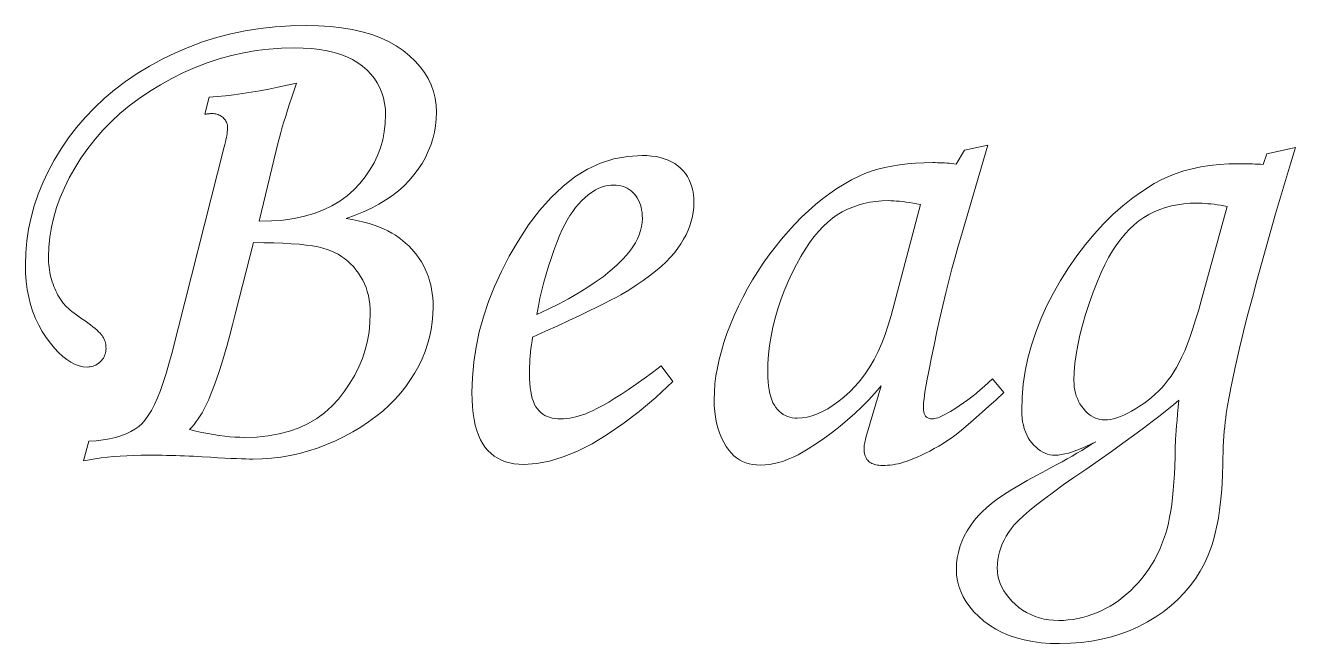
# Model space of a CAD drawing. Extents: x 271.3 to 348.6, y 599.8 to 618.
# Drawn here: x 271.29 to 304.84, y 599.84 to 616.16 of the extents above; entities that cross this region are included whole.
import ezdxf

# ---------------------------------------------------------------- set-up
doc = ezdxf.new("R2010")
doc.units = 0

msp = doc.modelspace()

# ---------------------------------------------------------------- linework, layer by layer
at = {"color": 7, "lineweight": 13}
for points in [[(276.024139, 613.816345), (276.136719, 614.266724), (276.352356, 614.283997), (276.571381, 614.305786), (276.793762, 614.332031), (277.019531, 614.362854), (277.248657, 614.398132), (277.481171, 614.437927), (277.717072, 614.482178), (277.95636, 614.531006), (278.199005, 614.58429), (278.445038, 614.64209), (278.381134, 614.452515), (278.320801, 614.270508), (278.264038, 614.095947), (278.210815, 613.928955), (278.161194, 613.769409), (278.115112, 613.617432), (278.072601, 613.4729), (278.033661, 613.335938), (277.998291, 613.206421), (277.966492, 613.084473), (277.459778, 610.991943), (277.783752, 611.000244), (278.091278, 611.025146), (278.382416, 611.066711), (278.657104, 611.124817), (278.915375, 611.199585), (279.157227, 611.290894), (279.38266, 611.398865), (279.591675, 611.523438), (279.784271, 611.664612), (279.960449, 611.822388), (280.120026, 611.991638), (280.262787, 612.167114), (280.388763, 612.348938), (280.497925, 612.536987), (280.590302, 612.731384), (280.665894, 612.932068), (280.72467, 613.139038), (280.766663, 613.352234), (280.79187, 613.571777), (280.800262, 613.797607), (280.79422, 613.953979), (280.776062, 614.104248), (280.745789, 614.248291), (280.70343, 614.386108), (280.648956, 614.517761), (280.582397, 614.643188), (280.503693, 614.762451), (280.412933, 614.875549), (280.310028, 614.982422), (280.195038, 615.08313), (280.068024, 615.175781), (279.929108, 615.258789), (279.77829, 615.33197), (279.615509, 615.395386), (279.440857, 615.449036), (279.254272, 615.492981), (279.055756, 615.5271), (278.845337, 615.551514), (278.622986, 615.566162), (278.388733, 615.571045), (278.050659, 615.562988), (277.715759, 615.538757), (277.384064, 615.498413), (277.055542, 615.441895), (276.730225, 615.369324), (276.408081, 615.280518), (276.089142, 615.175598), (275.773407, 615.054565), (275.460846, 614.917419), (275.151489, 614.764038), (274.850494, 614.597778), (274.563141, 614.42157), (274.289368, 614.235535), (274.029236, 614.039673), (273.782684, 613.833923), (273.549744, 613.618347), (273.330383, 613.392944), (273.124664, 613.157654), (272.932526, 612.912476), (272.754028, 612.657471), (272.590881, 612.397522), (272.444946, 612.137451), (272.316132, 611.877319), (272.204529, 611.617065), (272.110077, 611.35675), (272.032806, 611.096313), (271.972717, 610.835754), (271.929779, 610.575134), (271.904022, 610.314453), (271.895447, 610.053589), (271.896423, 609.982788), (271.899384, 609.913025), (271.904297, 609.844299), (271.911194, 609.776611), (271.920074, 609.709961), (271.930908, 609.644287), (271.943726, 609.579712), (271.958496, 609.516113), (271.97525, 609.453613), (271.993958, 609.39209), (272.014557, 609.331604), (272.036957, 609.272156), (272.061096, 609.213745), (272.087036, 609.156372), (272.114777, 609.100037), (272.144287, 609.044739), (272.175598, 608.990417), (272.208649, 608.937195), (272.24353, 608.884949), (272.280151, 608.833801), (272.305389, 608.802612), (272.33609, 608.769226), (272.372223, 608.733582), (272.413788, 608.695679), (272.460785, 608.655518), (272.513245, 608.613098), (272.571136, 608.56842), (272.634491, 608.521484), (272.703247, 608.472351), (272.777466, 608.420898), (272.860535, 608.362427), (272.937012, 608.307007), (273.006897, 608.2547), (273.070251, 608.205444), (273.127014, 608.159363), (273.177216, 608.116333), (273.220856, 608.076416), (273.257904, 608.039551), (273.288391, 608.005859), (273.312347, 607.97522), (273.33194, 607.945618), (273.349487, 607.914978), (273.36496, 607.883301), (273.378387, 607.850586), (273.38974, 607.816833), (273.399048, 607.782104), (273.40625, 607.746277), (273.411407, 607.709473), (273.41452, 607.67157), (273.415558, 607.63269), (273.414093, 607.593811), (273.409729, 607.555969), (273.402466, 607.519104), (273.392273, 607.483337), (273.379181, 607.448547), (273.36319, 607.414795), (273.344269, 607.382141), (273.322479, 607.350464), (273.297729, 607.319824), (273.270111, 607.290222), (273.240417, 607.262573), (273.209503, 607.237854), (273.177338, 607.216003), (273.143982, 607.197144), (273.109406, 607.181152), (273.073608, 607.16803), (273.036591, 607.157837), (272.998352, 607.150574), (272.958893, 607.14624), (272.918243, 607.144775), (272.811127, 607.152527), (272.703735, 607.175903), (272.596039, 607.214844), (272.488098, 607.269348), (272.379852, 607.339478), (272.271332, 607.425171), (272.162537, 607.526367), (272.053467, 607.643188), (271.944092, 607.775635), (271.834442, 607.923584), (271.730164, 608.083008), (271.636841, 608.249756), (271.554504, 608.423828), (271.483124, 608.605225), (271.42276, 608.793884), (271.373352, 608.989929), (271.33493, 609.193237), (271.307495, 609.403931), (271.291016, 609.621887), (271.285522, 609.847168), (271.294952, 610.161499), (271.323242, 610.473816), (271.370392, 610.78418), (271.436401, 611.092529), (271.521271, 611.398926), (271.625, 611.703369), (271.74762, 612.005859), (271.889069, 612.306396), (272.049377, 612.604919), (272.228546, 612.901489), (272.424988, 613.191162), (272.637115, 613.469177), (272.864899, 613.735413), (273.108337, 613.989929), (273.367462, 614.232727), (273.642242, 614.463806), (273.932709, 614.683167), (274.238861, 614.890747), (274.560638, 615.086609), (274.898132, 615.270752), (275.246918, 615.440125), (275.602631, 615.591675), (275.965302, 615.725403), (276.3349, 615.841309), (276.711456, 615.939331), (277.094971, 616.019592), (277.485413, 616.08197), (277.882782, 616.126526), (278.287109, 616.153259), (278.698395, 616.16217), (279.028076, 616.155518), (279.341522, 616.135559), (279.638733, 616.102234), (279.919739, 616.055603), (280.184479, 615.995667), (280.433014, 615.922363), (280.665283, 615.835754), (280.881348, 615.73584), (281.081146, 615.622559), (281.26474, 615.495972), (281.431427, 615.359802), (281.580597, 615.217834), (281.712189, 615.070068), (281.826233, 614.916443), (281.92276, 614.757019), (282.001709, 614.591797), (282.063141, 614.420715), (282.106995, 614.243835), (282.133331, 614.061157), (282.14209, 613.87262), (282.136169, 613.692261), (282.118439, 613.515137), (282.088898, 613.341309), (282.047516, 613.170776), (281.994293, 613.00354), (281.929291, 612.839539), (281.852417, 612.678833), (281.763763, 612.521423), (281.663269, 612.36731), (281.550934, 612.216492), (281.426605, 612.07074), (281.29007, 611.931763), (281.141357, 611.799744), (280.980438, 611.6745), (280.807312, 611.556152), (280.621979, 611.44458), (280.424469, 611.339905), (280.214752, 611.242126), (279.992828, 611.151123), (279.758728, 611.067017), (279.92038, 611.03894), (280.075134, 611.007141), (280.2229, 610.971741), (280.363739, 610.932617), (280.49765, 610.889893), (280.624603, 610.843506), (280.744629, 610.793457), (280.857697, 610.739746), (280.963806, 610.682373), (281.062988, 610.621277), (281.156494, 610.556824), (281.245605, 610.489014), (281.330292, 610.417908), (281.410553, 610.343567), (281.48642, 610.26593), (281.557892, 610.184998), (281.624939, 610.100769), (281.687561, 610.013245), (281.745789, 609.922485), (281.799591, 609.82843), (281.848633, 609.731323), (281.892487, 609.631348), (281.931213, 609.528625), (281.964752, 609.423035), (281.993134, 609.314697), (282.016357, 609.203491), (282.034424, 609.089478), (282.047333, 608.972656), (282.055054, 608.853027), (282.057648, 608.73053), (282.051697, 608.528931), (282.033813, 608.329529), (282.004028, 608.132202), (281.962311, 607.937073), (281.908691, 607.744141), (281.84314, 607.553345), (281.765686, 607.364685), (281.6763, 607.178162), (281.575012, 606.993835), (281.461792, 606.811646), (281.337006, 606.633667), (281.200928, 606.461853), (281.053619, 606.296204), (280.89505, 606.13678), (280.725189, 605.983582), (280.544098, 605.836548), (280.351746, 605.695679), (280.148132, 605.561035), (279.933258, 605.432556), (279.707092, 605.310303), (279.474365, 605.197083), (279.239624, 605.095825), (279.00293, 605.006409), (278.764252, 604.928955), (278.523621, 604.863403), (278.281006, 604.809814), (278.036438, 604.768066), (277.789886, 604.738281), (277.541382, 604.720459), (277.290894, 604.714478), (277.209351, 604.71521), (277.111084, 604.717468), (276.996155, 604.721252), (276.864502, 604.726501), (276.716156, 604.733215), (276.551086, 604.741516), (276.369354, 604.751282), (276.170898, 604.762512), (275.955719, 604.775269), (275.723846, 604.789551), (275.608826, 604.794861), (275.492645, 604.799683), (275.375366, 604.803894), (275.256958, 604.807556), (275.13739, 604.810669), (275.016724, 604.813171), (274.894928, 604.815125), (274.772003, 604.816589), (274.647949, 604.817383), (274.522797, 604.817688), (274.333527, 604.816162), (274.14859, 604.811707), (273.967957, 604.804199), (273.791626, 604.79364), (273.619629, 604.780151), (273.451965, 604.763611), (273.288605, 604.744141), (273.129547, 604.721619), (272.974823, 604.696106), (272.824402, 604.667542), (272.965149, 605.183655), (273.156525, 605.198486), (273.336548, 605.220581), (273.505219, 605.249939), (273.662506, 605.286499), (273.808472, 605.330261), (273.943085, 605.381226), (274.066345, 605.439453), (274.178223, 605.504944), (274.278778, 605.577576), (274.36795, 605.657471), (274.450958, 605.751099), (274.532928, 605.864868), (274.613861, 605.99884), (274.693756, 606.152954), (274.772614, 606.327209), (274.850464, 606.521729), (274.927246, 606.736328), (275.003021, 606.971191), (275.077759, 607.226196), (275.151489, 607.501343), (276.540222, 612.953064), (276.556274, 613.020813), (276.570618, 613.085205), (276.583282, 613.146179), (276.594269, 613.203796), (276.603546, 613.258057), (276.611145, 613.308899), (276.617065, 613.356384), (276.621277, 613.400452), (276.62381, 613.441223), (276.624664, 613.478516), (276.623505, 613.506348), (276.619965, 613.533508), (276.614105, 613.560059), (276.605896, 613.585876), (276.595337, 613.611084), (276.582428, 613.63562), (276.5672, 613.659485), (276.549591, 613.682739), (276.529663, 613.705322), (276.507385, 613.727234), (276.483307, 613.747681), (276.458008, 613.766052), (276.431519, 613.782227), (276.403778, 613.796265), (276.374817, 613.808167), (276.344666, 613.817871), (276.313263, 613.825378), (276.28067, 613.830811), (276.246857, 613.834045), (276.211792, 613.835083), (276.196411, 613.8349), (276.180267, 613.834351), (276.163391, 613.833435), (276.145752, 613.832092), (276.12735, 613.830444), (276.108215, 613.828369), (276.088318, 613.825928), (276.067657, 613.82312), (276.046265, 613.819885)], [(288.081757, 607.172913), (288.391418, 606.760071), (287.938202, 606.344666), (287.498108, 605.972961), (287.071167, 605.64502), (286.657379, 605.360779), (286.256714, 605.1203), (285.869171, 604.923523), (285.494781, 604.770508), (285.133514, 604.661194), (284.7854, 604.595581), (284.450409, 604.57373), (284.320313, 604.578247), (284.196472, 604.591736), (284.078949, 604.614258), (283.967712, 604.645813), (283.862762, 604.68634), (283.764099, 604.73584), (283.671722, 604.794434), (283.585632, 604.862), (283.505829, 604.938538), (283.432312, 605.024109), (283.365448, 605.119629), (283.305634, 605.226074), (283.252838, 605.343323), (283.207092, 605.471497), (283.168396, 605.610596), (283.136719, 605.760559), (283.112091, 605.921387), (283.094513, 606.093079), (283.083954, 606.275696), (283.080414, 606.469177), (283.092621, 606.870605), (283.129211, 607.271606), (283.190216, 607.672302), (283.275604, 608.072571), (283.385376, 608.472534), (283.519562, 608.87207), (283.678162, 609.27124), (283.861115, 609.670044), (284.068512, 610.06842), (284.300262, 610.466492), (284.57962, 610.896118), (284.869659, 611.280579), (285.17038, 611.619812), (285.481812, 611.913757), (285.803955, 612.162537), (286.13678, 612.366028), (286.480316, 612.524353), (286.834534, 612.63739), (287.199463, 612.705261), (287.575073, 612.727905), (287.70517, 612.724548), (287.828979, 612.714539), (287.946503, 612.697876), (288.057739, 612.674561), (288.162689, 612.644592), (288.261353, 612.607971), (288.35376, 612.564636), (288.43985, 612.514709), (288.519653, 612.458069), (288.59317, 612.394775), (288.660034, 612.325684), (288.719849, 612.251587), (288.772614, 612.172546), (288.818359, 612.088501), (288.857056, 611.999512), (288.888733, 611.905518), (288.913361, 611.80658), (288.930969, 611.702637), (288.941528, 611.59375), (288.945038, 611.479858), (288.940826, 611.358093), (288.928162, 611.236694), (288.907043, 611.115601), (288.877472, 610.994934), (288.839478, 610.874634), (288.79303, 610.754761), (288.738129, 610.635193), (288.674805, 610.516052), (288.603027, 610.397217), (288.522797, 610.278809), (288.431671, 610.160095), (288.32724, 610.040466), (288.209473, 609.919922), (288.0784, 609.798401), (287.93399, 609.675903), (287.776245, 609.552551), (287.605194, 609.428223), (287.420807, 609.302917), (287.223083, 609.176758), (287.012054, 609.049561), (286.890839, 608.982666), (286.744812, 608.905823), (286.574036, 608.819031), (286.37851, 608.72229), (286.158173, 608.615601), (285.913086, 608.498962), (285.643219, 608.372375), (285.348572, 608.23584), (285.029175, 608.089417), (284.684998, 607.932983), (284.668945, 607.832092), (284.654572, 607.732178), (284.641907, 607.633179), (284.630951, 607.535095), (284.621643, 607.437988), (284.614044, 607.341797), (284.608124, 607.246582), (284.603912, 607.152283), (284.601379, 607.058899), (284.600525, 606.966492), (284.602661, 606.83728), (284.608978, 606.716125), (284.619537, 606.603088), (284.634308, 606.498047), (284.65332, 606.401123), (284.676544, 606.312256), (284.703979, 606.231506), (284.735657, 606.158752), (284.771545, 606.094116), (284.811676, 606.037537), (284.855804, 605.98761), (284.903809, 605.942932), (284.955658, 605.903503), (285.011353, 605.869385), (285.070862, 605.840454), (285.134277, 605.816833), (285.201508, 605.798462), (285.272583, 605.785278), (285.347504, 605.777405), (285.42627, 605.77478), (285.503967, 605.776978), (285.58316, 605.783447), (285.663849, 605.794189), (285.746063, 605.809326), (285.829773, 605.828735), (285.914948, 605.852478), (286.001648, 605.880554), (286.089874, 605.912903), (286.179565, 605.949585), (286.270782, 605.990601), (286.40036, 606.05481), (286.541382, 606.130981), (286.693878, 606.219177), (286.857788, 606.319397), (287.033173, 606.431641), (287.220001, 606.555847), (287.418274, 606.692139), (287.627991, 606.840393), (287.849152, 607.00061)], [(296.095184, 612.868652), (296.714478, 613), (296.010712, 610.625977), (295.926758, 610.338318), (295.843689, 610.041992), (295.761597, 609.737), (295.68042, 609.423401), (295.600189, 609.101196), (295.520905, 608.770325), (295.442566, 608.430847), (295.365143, 608.082703), (295.288666, 607.725952), (295.213135, 607.360596), (295.17392, 607.166931), (295.138824, 606.987488), (295.107849, 606.822327), (295.081024, 606.671448), (295.058319, 606.534851), (295.039734, 606.412476), (295.025269, 606.304382), (295.014954, 606.210571), (295.008759, 606.130981), (295.006714, 606.065674), (295.009033, 606.010437), (295.016083, 605.960938), (295.027802, 605.917297), (295.04425, 605.879517), (295.065338, 605.847534), (295.091156, 605.82135), (295.121643, 605.800964), (295.15683, 605.786438), (295.196716, 605.77771), (295.241272, 605.77478), (295.273102, 605.776733), (295.308472, 605.782654), (295.347412, 605.792542), (295.389923, 605.806335), (295.436005, 605.824036), (295.485626, 605.845703), (295.538818, 605.871338), (295.595612, 605.900879), (295.655945, 605.934387), (295.719849, 605.971863), (295.835724, 606.042969), (295.950684, 606.117493), (296.064667, 606.195374), (296.177734, 606.276611), (296.289886, 606.361267), (296.401062, 606.44928), (296.511322, 606.540649), (296.620636, 606.635437), (296.729034, 606.733582), (296.836456, 606.835144), (297.136719, 606.469177), (296.930481, 606.281677), (296.739624, 606.109619), (296.564148, 605.952881), (296.404083, 605.811584), (296.259369, 605.685669), (296.130066, 605.575134), (296.016174, 605.47998), (295.917633, 605.400208), (295.834503, 605.335815), (295.766754, 605.286865), (295.647217, 605.206421), (295.528809, 605.130371), (295.411499, 605.058533), (295.295349, 604.991089), (295.180298, 604.927917), (295.066376, 604.86908), (294.953583, 604.814575), (294.841919, 604.764404), (294.731384, 604.718506), (294.621979, 604.676941), (294.550842, 604.651978), (294.480103, 604.629639), (294.409729, 604.609924), (294.339722, 604.592834), (294.270111, 604.57843), (294.200867, 604.566589), (294.131989, 604.557373), (294.063477, 604.550842), (293.995361, 604.546875), (293.927612, 604.545593), (293.880035, 604.546692), (293.8349, 604.550049), (293.792206, 604.555725), (293.751953, 604.563599), (293.714142, 604.57373), (293.678772, 604.586121), (293.645844, 604.600769), (293.615326, 604.617615), (293.58728, 604.63678), (293.561646, 604.658142), (293.538483, 604.681702), (293.517761, 604.707336), (293.499451, 604.735046), (293.483582, 604.764771), (293.470184, 604.79657), (293.459198, 604.830444), (293.450653, 604.866394), (293.44455, 604.904419), (293.440887, 604.944458), (293.439667, 604.986572), (293.44043, 605.015747), (293.442688, 605.046997), (293.446442, 605.080322), (293.451691, 605.115723), (293.458435, 605.153137), (293.466705, 605.192627), (293.476471, 605.234192), (293.487732, 605.277832), (293.500488, 605.323547), (293.51474, 605.371277), (293.890076, 606.647461), (293.725586, 606.456848), (293.554901, 606.271729), (293.378021, 606.092041), (293.194946, 605.917786), (293.005707, 605.748962), (292.810242, 605.585632), (292.608582, 605.427673), (292.400757, 605.275208), (292.186707, 605.128174), (291.966492, 604.986572), (291.830627, 604.904602), (291.696991, 604.831177), (291.565643, 604.766479), (291.436523, 604.710327), (291.309662, 604.662842), (291.185028, 604.624023), (291.062683, 604.593811), (290.942566, 604.572205), (290.824707, 604.559265), (290.709106, 604.554932), (290.602814, 604.558777), (290.501556, 604.570313), (290.405365, 604.5896), (290.31427, 604.616516), (290.22821, 604.651123), (290.147247, 604.693481), (290.07132, 604.743469), (290.000488, 604.801147), (289.934692, 604.866577), (289.873993, 604.939697), (289.799103, 605.046082), (289.732117, 605.158875), (289.673004, 605.278015), (289.621765, 605.403564), (289.57843, 605.535522), (289.542938, 605.673828), (289.51535, 605.818542), (289.495667, 605.969604), (289.483826, 606.127014), (289.479889, 606.290894), (289.485199, 606.492065), (289.501099, 606.697754), (289.527618, 606.907959), (289.564728, 607.12262), (289.612427, 607.341797), (289.670746, 607.565491), (289.739685, 607.793701), (289.819183, 608.026428), (289.909332, 608.263611), (290.01004, 608.505371), (290.11969, 608.74707), (290.236572, 608.984253), (290.360657, 609.21698), (290.491974, 609.44519), (290.630524, 609.668884), (290.776306, 609.888062), (290.929291, 610.102783), (291.089508, 610.312988), (291.256958, 610.518677), (291.431641, 610.719849), (291.61087, 610.913513), (291.791962, 611.09668), (291.974945, 611.269348), (292.15979, 611.431458), (292.346527, 611.58313), (292.535126, 611.724243), (292.725586, 611.854858), (292.917969, 611.974976), (293.112183, 612.084534), (293.308319, 612.183655), (293.46463, 612.251404), (293.629608, 612.312012), (293.803192, 612.365479), (293.985413, 612.411865), (294.17627, 612.45105), (294.375763, 612.483154), (294.583893, 612.508118), (294.800629, 612.52594), (295.026031, 612.536621), (295.26004, 612.540222), (295.32019, 612.539856), (295.380524, 612.538696), (295.441071, 612.536804), (295.50177, 612.53418), (295.562653, 612.530823), (295.623749, 612.526672), (295.685028, 612.52179), (295.74649, 612.516174), (295.808136, 612.509827), (295.869965, 612.502686)], [(304.080444, 612.77478), (304.840485, 612.943665), (304.70462, 612.504456), (304.570984, 612.065063), (304.439636, 611.625427), (304.310516, 611.185608), (304.183655, 610.745667), (304.059021, 610.305481), (303.936676, 609.865112), (303.816559, 609.424561), (303.6987, 608.983826), (303.583099, 608.542908), (303.503052, 608.232849), (303.428101, 607.93335), (303.358185, 607.644348), (303.293335, 607.365845), (303.233582, 607.097839), (303.178864, 606.840393), (303.129242, 606.593384), (303.084656, 606.356934), (303.045166, 606.130981), (303.010712, 605.915527), (302.994568, 605.807617), (302.97995, 605.694092), (302.966797, 605.574951), (302.95517, 605.450134), (302.945038, 605.319702), (302.936401, 605.183655), (302.92926, 605.041931), (302.923645, 604.894653), (302.919525, 604.741699), (302.916901, 604.58313), (302.910522, 604.318115), (302.898865, 604.06366), (302.881989, 603.819702), (302.859833, 603.586243), (302.832428, 603.363281), (302.799774, 603.150818), (302.761871, 602.948914), (302.718719, 602.757446), (302.670288, 602.576538), (302.616608, 602.406189), (302.531006, 602.17981), (302.431763, 601.962524), (302.318939, 601.754211), (302.192505, 601.554871), (302.052429, 601.364624), (301.898804, 601.183289), (301.731537, 601.011047), (301.550659, 600.847778), (301.356201, 600.693481), (301.148132, 600.548279), (300.92926, 600.414551), (300.702423, 600.294922), (300.46759, 600.189331), (300.224792, 600.097839), (299.97403, 600.020447), (299.715271, 599.957092), (299.448547, 599.907837), (299.173859, 599.87262), (298.891174, 599.851563), (298.600525, 599.844482), (298.35257, 599.850464), (298.115417, 599.868347), (297.889038, 599.898132), (297.673462, 599.939819), (297.468658, 599.993469), (297.274658, 600.059021), (297.091461, 600.136475), (296.919037, 600.22583), (296.757416, 600.327148), (296.606567, 600.440369), (296.468384, 600.561218), (296.344788, 600.685608), (296.235687, 600.813477), (296.141144, 600.944763), (296.061157, 601.07959), (295.995697, 601.217834), (295.944794, 601.359558), (295.908447, 601.504822), (295.886627, 601.653442), (295.879364, 601.805603), (295.885162, 601.956604), (295.902618, 602.10553), (295.931702, 602.25238), (295.972443, 602.397156), (296.024811, 602.539856), (296.088806, 602.680542), (296.164429, 602.819092), (296.251678, 602.955627), (296.350586, 603.090088), (296.461121, 603.222534), (296.556824, 603.324036), (296.671326, 603.429688), (296.804565, 603.53949), (296.956573, 603.653381), (297.12735, 603.771423), (297.316895, 603.893616), (297.525208, 604.019897), (297.752289, 604.15033), (297.998108, 604.284912), (298.262726, 604.423584), (298.400757, 604.496948), (298.537109, 604.57074), (298.671753, 604.644836), (298.804718, 604.71936), (298.936005, 604.79425), (299.065582, 604.869507), (299.193481, 604.945129), (299.319672, 605.021118), (299.444183, 605.097473), (299.567017, 605.174255), (299.431244, 605.106506), (299.301666, 605.045898), (299.178284, 604.992432), (299.061066, 604.946045), (298.950073, 604.90686), (298.845245, 604.874756), (298.746643, 604.849792), (298.654205, 604.83197), (298.567963, 604.821228), (298.487946, 604.817688), (298.419312, 604.820923), (298.352264, 604.830627), (298.286804, 604.846802), (298.222961, 604.869507), (298.160675, 604.898621), (298.100037, 604.934204), (298.040955, 604.976318), (297.98349, 605.024902), (297.927612, 605.079895), (297.873322, 605.141418), (297.82251, 605.208252), (297.777039, 605.279358), (297.736938, 605.354675), (297.702179, 605.434204), (297.67276, 605.517944), (297.648682, 605.605896), (297.629974, 605.698059), (297.616577, 605.794495), (297.608582, 605.895142), (297.605896, 606), (297.61618, 606.345093), (297.647003, 606.689697), (297.698364, 607.033813), (297.770294, 607.377502), (297.862762, 607.720642), (297.9758, 608.063416), (298.109375, 608.40564), (298.263489, 608.747437), (298.438171, 609.088745), (298.633362, 609.429626), (298.843048, 609.761719), (299.061066, 610.076904), (299.287445, 610.375061), (299.522156, 610.656189), (299.765259, 610.92041), (300.016663, 611.167603), (300.276459, 611.397827), (300.544586, 611.611084), (300.821075, 611.807312), (301.105896, 611.986572), (301.288696, 612.086426), (301.480469, 612.175781), (301.681274, 612.254578), (301.891113, 612.322876), (302.109924, 612.380676), (302.337738, 612.427979), (302.574585, 612.464783), (302.820435, 612.491028), (303.075287, 612.506775), (303.339142, 612.512085), (303.392914, 612.511841), (303.449097, 612.511292), (303.507751, 612.510376), (303.568848, 612.509033), (303.632385, 612.507385), (303.698334, 612.50531), (303.766754, 612.502869), (303.837585, 612.500061), (303.910858, 612.496826), (303.986603, 612.493286)], [(284.797577, 608.533508), (285.092224, 608.669678), (285.371857, 608.807861), (285.636475, 608.948181), (285.886047, 609.090515), (286.120636, 609.234924), (286.34021, 609.381409), (286.544769, 609.529907), (286.734314, 609.680542), (286.908844, 609.833191), (287.068359, 609.987915), (287.166412, 610.09668), (287.25415, 610.205261), (287.331573, 610.313599), (287.398651, 610.421814), (287.455444, 610.529846), (287.501862, 610.637634), (287.537994, 610.745239), (287.563812, 610.852722), (287.579285, 610.959961), (287.584442, 611.067017), (287.582336, 611.146057), (287.576019, 611.221863), (287.56546, 611.294312), (287.550659, 611.363525), (287.531677, 611.429443), (287.508453, 611.492065), (287.480988, 611.551453), (287.449341, 611.607483), (287.413452, 611.660278), (287.373322, 611.709778), (287.329834, 611.755249), (287.283813, 611.795898), (287.23526, 611.831787), (287.184143, 611.862915), (287.130524, 611.889221), (287.074371, 611.910767), (287.015686, 611.92749), (286.954437, 611.939453), (286.890686, 611.946655), (286.824402, 611.949036), (286.755157, 611.946411), (286.686279, 611.938538), (286.617767, 611.925415), (286.549652, 611.907043), (286.481903, 611.883362), (286.41452, 611.854492), (286.347534, 611.820313), (286.280914, 611.780884), (286.214661, 611.736267), (286.148804, 611.68634), (286.062012, 611.613342), (285.978027, 611.533203), (285.896851, 611.445923), (285.818512, 611.351501), (285.74295, 611.25), (285.670227, 611.141357), (285.600342, 611.025513), (285.533234, 610.902649), (285.468964, 610.772583), (285.407501, 610.635376), (285.3237, 610.428589), (285.244995, 610.221008), (285.171326, 610.012695), (285.102722, 609.80365), (285.039215, 609.593811), (284.980743, 609.38324), (284.927368, 609.171936), (284.879028, 608.9599), (284.835785, 608.74707)], [(294.931641, 611.432983), (294.831879, 611.452576), (294.735321, 611.470154), (294.641968, 611.485596), (294.551788, 611.499023), (294.464813, 611.510376), (294.381012, 611.519653), (294.300415, 611.526917), (294.222992, 611.532043), (294.148773, 611.535156), (294.077759, 611.536194), (293.911011, 611.531555), (293.748566, 611.517578), (293.590454, 611.494385), (293.436676, 611.461853), (293.287201, 611.420044), (293.142029, 611.368958), (293.00119, 611.308594), (292.864655, 611.238892), (292.732452, 611.159973), (292.604553, 611.071716), (292.479706, 610.971375), (292.356659, 610.856262), (292.235382, 610.726318), (292.115875, 610.581543), (291.998169, 610.421936), (291.882233, 610.247498), (291.768066, 610.058228), (291.655701, 609.854126), (291.545135, 609.635193), (291.43634, 609.401489), (291.333801, 609.160339), (291.242096, 608.919373), (291.161163, 608.678406), (291.091003, 608.437622), (291.031677, 608.196899), (290.983093, 607.956238), (290.945343, 607.715698), (290.918365, 607.47522), (290.902191, 607.234863), (290.89679, 606.994629), (290.898926, 606.870605), (290.905426, 606.753662), (290.916199, 606.64386), (290.931305, 606.541199), (290.950745, 606.445679), (290.974487, 606.3573), (291.002533, 606.276062), (291.034912, 606.201904), (291.071594, 606.134949), (291.11261, 606.075073), (291.157074, 606.021545), (291.204193, 605.973694), (291.253906, 605.931519), (291.306274, 605.894897), (291.361267, 605.863953), (291.418884, 605.838623), (291.479126, 605.818909), (291.541992, 605.80481), (291.607483, 605.796387), (291.675598, 605.793579), (291.80603, 605.800537), (291.938324, 605.821533), (292.07251, 605.856445), (292.208588, 605.905396), (292.346527, 605.968323), (292.486328, 606.045227), (292.628021, 606.136108), (292.771576, 606.240967), (292.917023, 606.359802), (293.064331, 606.492615), (293.208649, 606.63855), (293.345093, 606.796814), (293.473633, 606.967346), (293.594299, 607.150208), (293.707092, 607.345337), (293.812012, 607.552734), (293.909027, 607.772461), (293.998169, 608.004456), (294.079437, 608.248779), (294.152802, 608.505371)], [(303.02948, 611.386047), (302.94043, 611.4021), (302.853455, 611.416443), (302.768524, 611.429138), (302.685669, 611.440125), (302.604889, 611.449402), (302.526154, 611.45697), (302.449493, 611.462891), (302.374908, 611.467102), (302.302368, 611.469666), (302.231903, 611.47052), (302.056152, 611.46582), (301.885468, 611.451721), (301.719849, 611.428284), (301.559296, 611.395447), (301.403809, 611.35321), (301.253418, 611.301575), (301.108063, 611.240601), (300.967773, 611.170227), (300.83255, 611.090454), (300.702423, 611.001343), (300.57666, 610.901123), (300.454681, 610.788147), (300.336456, 610.662415), (300.221985, 610.523926), (300.111267, 610.37262), (300.004303, 610.208618), (299.901062, 610.03186), (299.801605, 609.842285), (299.705902, 609.640015), (299.613953, 609.424927), (299.494476, 609.116516), (299.387604, 608.817993), (299.293304, 608.52948), (299.211578, 608.250854), (299.142426, 607.982239), (299.085846, 607.723511), (299.04184, 607.474792), (299.010406, 607.235962), (298.991547, 607.007141), (298.98526, 606.788208), (298.987732, 606.701416), (298.995209, 606.617432), (299.007629, 606.536255), (299.025024, 606.457886), (299.047424, 606.382385), (299.074768, 606.309631), (299.107086, 606.239746), (299.144409, 606.172668), (299.186676, 606.108398), (299.233917, 606.046936), (299.284241, 605.989868), (299.335815, 605.938843), (299.388611, 605.893799), (299.442596, 605.854736), (299.497833, 605.821716), (299.55426, 605.794678), (299.611908, 605.773682), (299.670807, 605.758667), (299.730896, 605.749634), (299.792236, 605.746643), (299.86908, 605.750244), (299.949493, 605.761108), (300.033478, 605.779175), (300.121033, 605.804443), (300.212128, 605.836975), (300.306824, 605.876709), (300.40506, 605.923645), (300.506866, 605.977844), (300.612244, 606.039246), (300.721191, 606.10791), (300.829895, 606.182007), (300.93457, 606.259705), (301.035187, 606.341125), (301.131805, 606.426208), (301.224365, 606.514893), (301.312897, 606.6073), (301.3974, 606.703308), (301.477844, 606.80304), (301.554291, 606.906372), (301.626678, 607.013428), (301.697205, 607.130127), (301.767975, 607.262634), (301.839081, 607.410889), (301.910431, 607.57489), (301.982056, 607.7547), (302.053986, 607.950256), (302.12619, 608.16156), (302.198669, 608.388611), (302.271454, 608.63147), (302.344513, 608.890076)], [(277.309662, 610.428955), (276.831085, 608.542908), (276.758179, 608.256897), (276.685852, 607.984375), (276.614075, 607.725403), (276.542847, 607.479919), (276.472198, 607.247986), (276.4021, 607.029541), (276.33255, 606.824585), (276.26358, 606.633179), (276.19519, 606.455261), (276.12735, 606.290894), (276.086823, 606.198425), (276.044006, 606.108826), (275.998993, 606.022034), (275.951691, 605.938049), (275.90213, 605.856873), (275.850342, 605.778564), (275.796295, 605.703003), (275.73999, 605.63031), (275.681458, 605.560364), (275.620636, 605.493286), (275.787201, 605.454041), (275.949066, 605.418945), (276.106232, 605.388), (276.258728, 605.361145), (276.406494, 605.33844), (276.549591, 605.319885), (276.687988, 605.30542), (276.821716, 605.295105), (276.950745, 605.28894), (277.075073, 605.286865), (277.395477, 605.296997), (277.699799, 605.327393), (277.988129, 605.378052), (278.260376, 605.448975), (278.516602, 605.540222), (278.756744, 605.651672), (278.980865, 605.783447), (279.188965, 605.935425), (279.380981, 606.107727), (279.556976, 606.300232), (279.716522, 606.50531), (279.859314, 606.715027), (279.98526, 606.929443), (280.094452, 607.148499), (280.186829, 607.372314), (280.262421, 607.600769), (280.321198, 607.833984), (280.36319, 608.071838), (280.388397, 608.314392), (280.39679, 608.561646), (280.393646, 608.683777), (280.384216, 608.802429), (280.3685, 608.917603), (280.346497, 609.029297), (280.318207, 609.137573), (280.28363, 609.24231), (280.242767, 609.343628), (280.195618, 609.441467), (280.142151, 609.535767), (280.082428, 609.626648), (280.017609, 609.713135), (279.948822, 609.79425), (279.876099, 609.870056), (279.799438, 609.94043), (279.718842, 610.005493), (279.634277, 610.065247), (279.545807, 610.119629), (279.453369, 610.16864), (279.356995, 610.212341), (279.256714, 610.250671), (279.145172, 610.284546), (279.015167, 610.314819), (278.866669, 610.341614), (278.699707, 610.364746), (278.514252, 610.384399), (278.310303, 610.400452), (278.08786, 610.412903), (277.846954, 610.421814), (277.587524, 610.427185)], [(301.753357, 606.272095), (301.613922, 606.150757), (301.450836, 606.015747), (301.264099, 605.867004), (301.053711, 605.70459), (300.819702, 605.528503), (300.562042, 605.338623), (300.280731, 605.135132), (299.975769, 604.917908), (299.647156, 604.686951), (299.294891, 604.442383), (298.986389, 604.230774), (298.702637, 604.031372), (298.443634, 603.844177), (298.209442, 603.669189), (298, 603.506348), (297.815338, 603.355774), (297.655457, 603.217346), (297.520325, 603.091125), (297.409973, 602.977112), (297.324402, 602.875305), (297.254852, 602.777161), (297.192657, 602.677917), (297.137756, 602.577515), (297.090179, 602.475952), (297.049927, 602.373291), (297.016998, 602.269531), (296.991394, 602.164612), (296.973083, 602.058594), (296.962097, 601.951416), (296.958435, 601.84314), (296.963196, 601.737244), (296.977386, 601.633545), (297.001099, 601.531982), (297.034271, 601.432556), (297.076904, 601.335266), (297.129028, 601.240173), (297.190643, 601.147217), (297.261719, 601.056458), (297.342285, 600.967834), (297.432312, 600.881348), (297.529083, 600.800232), (297.629913, 600.727661), (297.734772, 600.663635), (297.843658, 600.608093), (297.956604, 600.561157), (298.073578, 600.522705), (298.19458, 600.492859), (298.319611, 600.471497), (298.448669, 600.458679), (298.581757, 600.454407), (298.709015, 600.457581), (298.83551, 600.46698), (298.961243, 600.482727), (299.086212, 600.5047), (299.210449, 600.53302), (299.333923, 600.567566), (299.456665, 600.608459), (299.578674, 600.655579), (299.69989, 600.709045), (299.820374, 600.768738), (299.938934, 600.834473), (300.054382, 600.905762), (300.166748, 600.982727), (300.276031, 601.065247), (300.382202, 601.153503), (300.485291, 601.247314), (300.585266, 601.346802), (300.682129, 601.451843), (300.77594, 601.562622), (300.866608, 601.678955), (300.953003, 601.799683), (301.033844, 601.923462), (301.109131, 602.050415), (301.178894, 602.18042), (301.243134, 602.313477), (301.301819, 602.449707), (301.35498, 602.588989), (301.402588, 602.731384), (301.444672, 602.876892), (301.481232, 603.025452), (301.513428, 603.180481), (301.542419, 603.345276), (301.568207, 603.519775), (301.59082, 603.704041), (301.61026, 603.898132), (301.626495, 604.101929), (301.639526, 604.315491), (301.649384, 604.538818), (301.656036, 604.771912), (301.659515, 605.014709), (301.66214, 605.076294), (301.66626, 605.1521), (301.671906, 605.242188), (301.679047, 605.346558), (301.687653, 605.465149), (301.697815, 605.598022), (301.709442, 605.745117), (301.722565, 605.906555), (301.737213, 606.082214)]]:
    msp.add_lwpolyline(points, close=True, dxfattribs=at)

doc.saveas('drawing.dxf')
